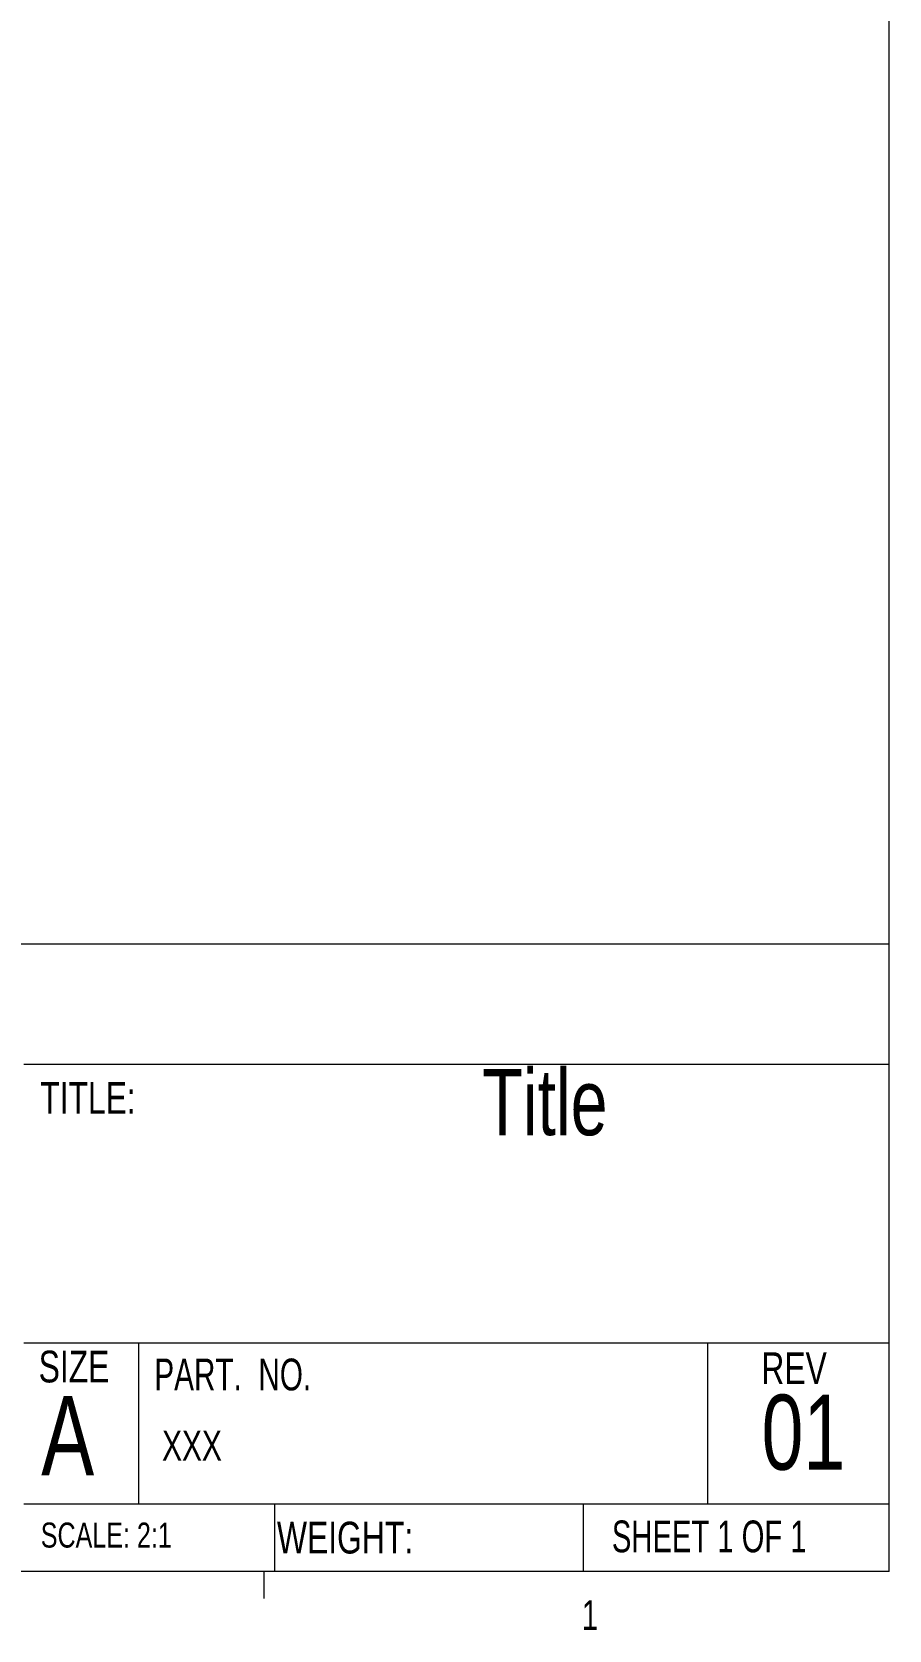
# Model space of a CAD drawing. Header units: millimetres. Extents: x 0 to 270, y 0 to 208.
# Drawn here: x 201.4 to 270, y 5.3 to 133.1 of the extents above; entities that cross this region are included whole.
import ezdxf

# ---------------------------------------------------------------- set-up
doc = ezdxf.new("R2010")
doc.units = ezdxf.units.MM
doc.styles.add('SLDTEXTSTYLE0', font='TXT', dxfattribs={"width": 0.75})
doc.styles.add('SLDTEXTSTYLE1', font='TXT', dxfattribs={"width": 0.6875})
doc.styles.add('SLDTEXTSTYLE2', font='TXT', dxfattribs={"width": 0.7})

msp = doc.modelspace()

# ---------------------------------------------------------------- linework, layer by layer
at = {"color": 7, "linetype": 'Continuous', "lineweight": 18}
for p, q in [((270, 9.959), (270, 208.079)), ((121.874, 60.151), (270, 60.151)), ((200.793, 50.527), (270, 50.527)), ((200.793, 28.243), (270, 28.243)), ((209.975, 28.243), (209.975, 15.366)), ((255.473, 28.243), (255.473, 15.366)), ((200.793, 15.366), (270, 15.366)), ((220.836, 15.366), (220.836, 9.959)), ((245.523, 15.366), (245.523, 9.959)), ((270, 9.959), (8.38, 9.959)), ((219.988, 9.959), (219.988, 7.805))]:
    msp.add_line(p, q, dxfattribs=at)

# ---------------------------------------------------------------- texts
at = {"color": 7, "linetype": 'Continuous', "lineweight": 0}
for s, insert, char_height, attachment_point, style in [('Title', (242.473, 50.141), 5.2917, 2, 'SLDTEXTSTYLE0'), ('TITLE:', (202.1, 49.1), 2.54, 1, 'SLDTEXTSTYLE0'), ('SIZE', (201.98, 27.617), 2.54, 1, 'SLDTEXTSTYLE0'), ('PART.  NO.', (211.231, 26.981), 2.54, 1, 'SLDTEXTSTYLE2'), ('REV', (259.785, 27.482), 2.54, 1, 'SLDTEXTSTYLE0'), ('A', (202.18, 23.983), 6.35, 1, 'SLDTEXTSTYLE0'), ('01', (263.151, 24.096), 6, 2, 'SLDTEXTSTYLE0'), ('XXX', (211.853, 21.211), 2.3813, 1, 'SLDTEXTSTYLE0'), ('SHEET 1 OF 1', (247.831, 14.032), 2.54, 1, 'SLDTEXTSTYLE1'), ('SCALE: 2:1', (202.149, 13.867), 2, 1, 'SLDTEXTSTYLE0'), ('WEIGHT:', (221.04, 13.936), 2.54, 1, 'SLDTEXTSTYLE0'), ('1', (245.415, 7.655), 2.381, 1, 'SLDTEXTSTYLE0')]:
    msp.add_mtext(s, dxfattribs=dict(at, insert=insert, char_height=char_height, attachment_point=attachment_point, style=style))

doc.saveas('drawing.dxf')
